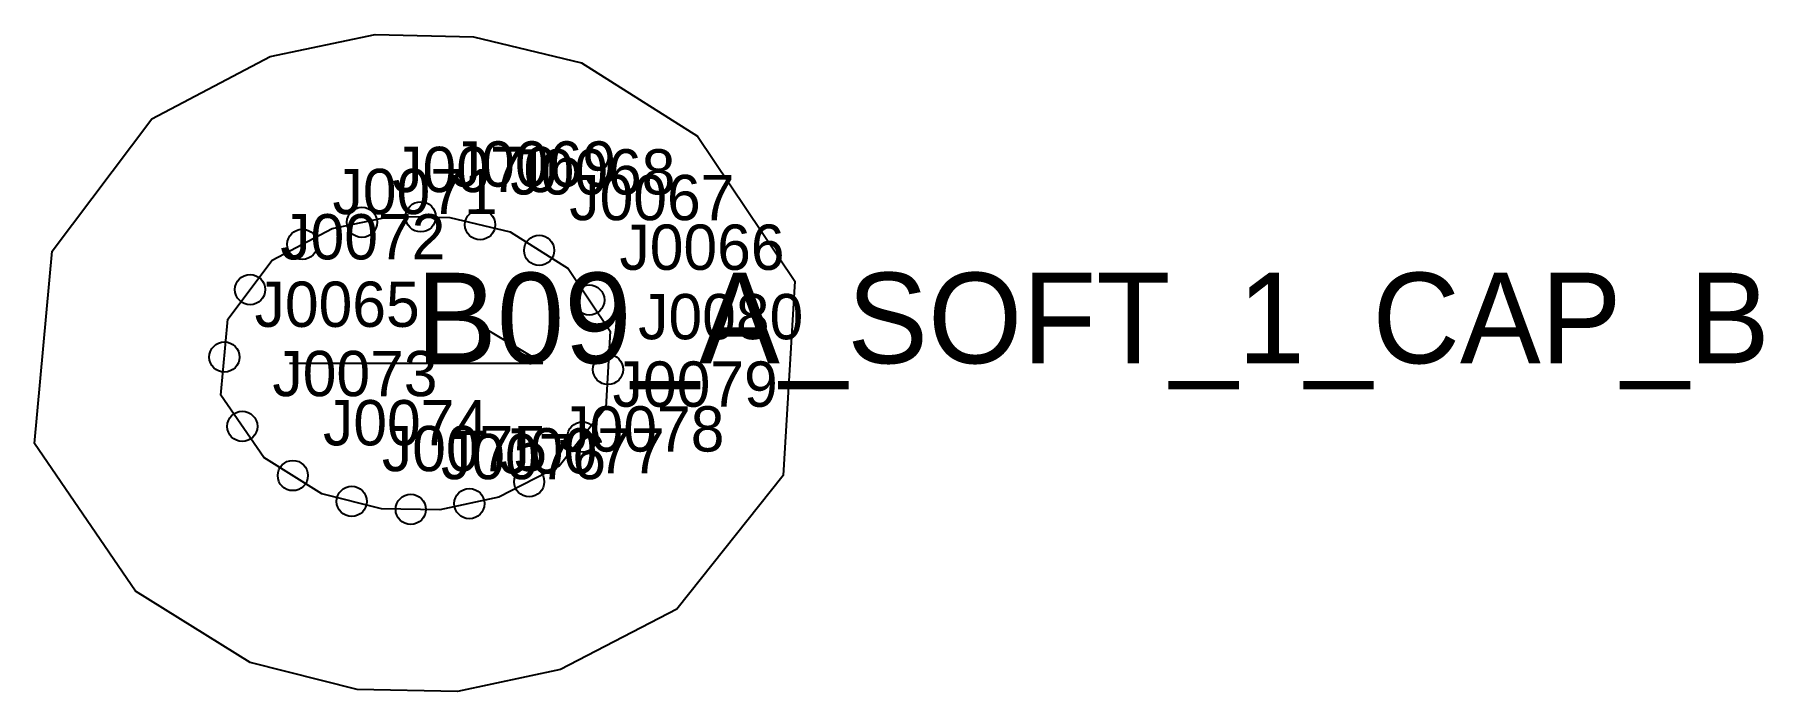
# Model space of a CAD drawing. Header units: millimetres. Extents: x -25 to 89, y -22 to 22.
import ezdxf

# ---------------------------------------------------------------- set-up
doc = ezdxf.new("R2010")
doc.units = ezdxf.units.MM
for name, color, linetype in [('CUT', 1, 'Continuous'), ('GRAIN', 3, 'Continuous'), ('LABEL', 7, 'Continuous'), ('NOTCH', 2, 'Continuous'), ('SEW', 5, 'Continuous')]:
    doc.layers.add(name, color=color, linetype=linetype)

msp = doc.modelspace()

# ---------------------------------------------------------------- linework, layer by layer
at = {"layer": 'CUT'}
msp.add_lwpolyline([(-17.48, 16.18), (-9.65, 20.32), (-2.7, 21.77), (3.81, 21.61), (10.97, 19.9), (18.65, 15.04), (25.09, 5.43), (24.33, -7.45), (17.28, -16.31), (9.58, -20.29), (2.75, -21.75), (-3.88, -21.63), (-10.98, -19.83), (-18.57, -15.11), (-25.25, -5.33), (-24.09, 7.41), (-17.48, 16.18)], close=True, dxfattribs=at)
at = {"layer": 'GRAIN'}
for p, q in [((8.4, -0.01), (3.4, 2.99)), ((-8.38, -0.01), (8.4, -0.01))]:
    msp.add_line(p, q, dxfattribs=at)
at = {"layer": 'NOTCH'}
for centre in [(-3.57, 9.33), (0.32, 9.69), (4.25, 9.17), (-7.52, 7.87), (8.16, 7.47), (-10.98, 4.87), (11.48, 4.18), (-12.68, 0.4), (12.72, -0.42), (-11.5, -4.19), (11.03, -4.89), (-8.15, -7.45), (7.5, -7.86), (-4.25, -9.16), (-0.34, -9.69), (3.54, -9.31)]:
    msp.add_circle(centre, 1, dxfattribs=at)
at = {"layer": 'SEW'}
msp.add_lwpolyline([(-9.51, 6.82), (-5.54, 8.92), (-1.6, 9.74), (2.25, 9.64), (6.24, 8.69), (10.09, 6.26), (12.87, 2.11), (12.57, -2.95), (9.49, -6.83), (5.5, -8.89), (1.58, -9.73), (-2.27, -9.66), (-6.22, -8.66), (-10.08, -6.25), (-12.91, -2.12), (-12.45, 2.91)], close=True, dxfattribs=at)

# ---------------------------------------------------------------- texts
at = {"layer": 'LABEL'}
for s, height, p in [('J0070', 3, (-1.57, 11.33)), ('J0069', 3, (2.32, 11.69)), ('J0068', 3, (6.25, 11.17)), ('J0071', 3, (-5.52, 9.87)), ('J0067', 3, (10.16, 9.47)), ('J0072', 3, (-8.98, 6.87)), ('J0066', 3, (13.48, 6.18)), ('B09_A_SOFT_1_CAP_B', 6, (0.01, -0.01)), ('J0065', 3, (-10.68, 2.4)), ('J0080', 3, (14.72, 1.58)), ('J0073', 3, (-9.5, -2.19)), ('J0079', 3, (13.03, -2.89)), ('J0074', 3, (-6.15, -5.45)), ('J0078', 3, (9.5, -5.86)), ('J0075', 3, (-2.25, -7.16)), ('J0077', 3, (5.54, -7.31)), ('J0076', 3, (1.66, -7.69))]:
    msp.add_text(s, height=height, dxfattribs=at).set_placement(p)

doc.saveas('drawing.dxf')
